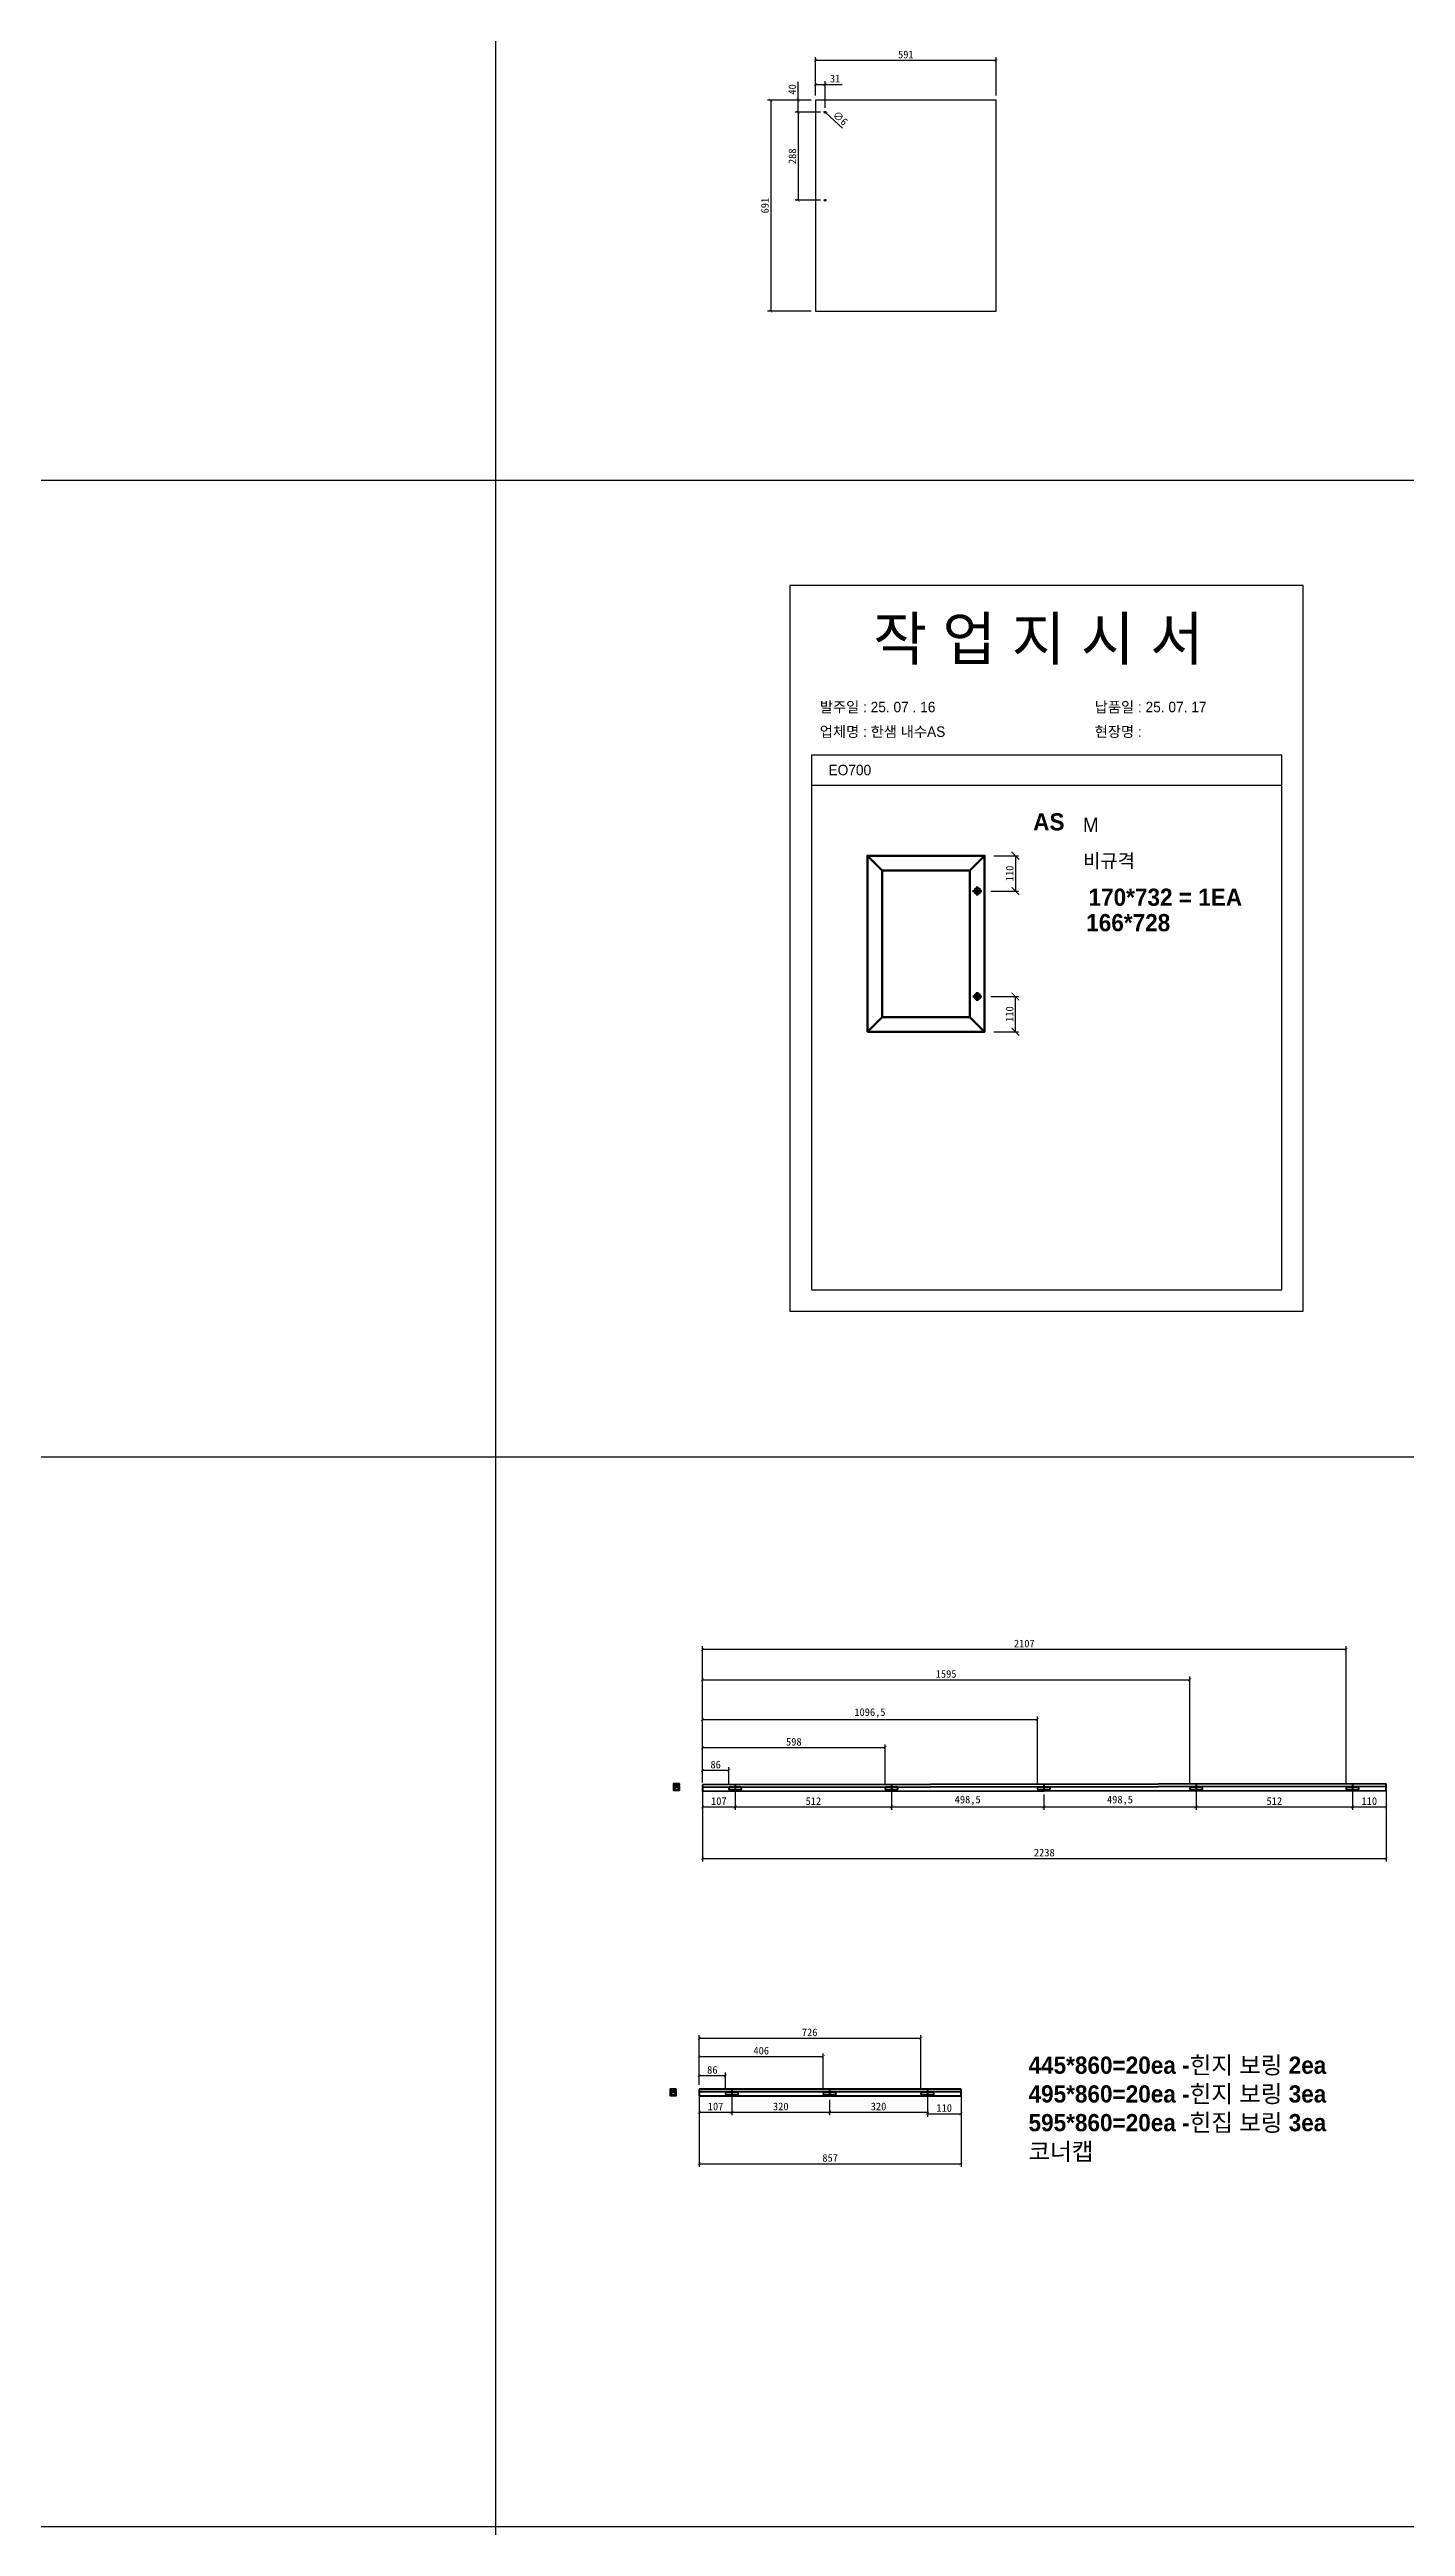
# Model space of a CAD drawing. Header units: millimetres. Extents: x -44117 to 256353, y -2095463 to 65325.
# Drawn here: x 108840 to 113279, y -204057 to -195947 of the extents above; entities that cross this region are included whole.
import ezdxf

# ---------------------------------------------------------------- set-up
doc = ezdxf.new("R2010")
doc.units = ezdxf.units.MM
doc.header["$LTSCALE"] = 10
doc.layers.add('1', color=2, linetype='Continuous', lineweight=40)
doc.layers.add('Layer1', color=7, linetype='Continuous', lineweight=70)
doc.dimstyles.new('ISO-25', dxfattribs={"dimtxt": 2.5, "dimasz": 2.5, "dimexe": 1, "dimexo": 1, "dimtad": 1, "dimtxsty": 'Standard', "dimblk": 'ARCHTICK', "dimcen": 2.5, "dimadec": 0, "dimazin": 0, "dimtfac": 1, "dimtmove": 0, "dimatfit": 3, "dimfxl": 0, "dimarcsym": 0})

# ---------------------------------------------------------------- blocks, each defined once
blk = doc.blocks.new('_ArchTick')
at = {"color": 0, "linetype": 'ByBlock', "const_width": 0.15}
blk.add_lwpolyline([(-0.5, -0.5), (0.5, 0.5)], dxfattribs=at)
blk = doc.blocks.new('*D2983')
at = {"color": 0, "lineweight": -2}
for p, q in [((111347.5, -196097.7), (111347.5, -195972.3)), ((111347.5, -195982.3), (111938.5, -195982.3)), ((111938.5, -196097.7), (111938.5, -195972.3))]:
    blk.add_line(p, q, dxfattribs=at)
at = {"layer": 'Defpoints', "color": 0}
for p in [(111938.5, -195982.3), (111347.5, -196112.7), (111938.5, -196112.7)]:
    blk.add_point(p, dxfattribs=at)
at = {"color": 0, "lineweight": -2, "xscale": 10, "yscale": 10, "zscale": 10, "rotation": 180}
blk.add_blockref('_ArchTick', (111347.5, -195982.3), dxfattribs=at)
at = {"color": 0, "lineweight": -2, "xscale": 10, "yscale": 10, "zscale": 10}
blk.add_blockref('_ArchTick', (111938.5, -195982.3), dxfattribs=at)
at = {"color": 0, "insert": (111643, -195963.6), "char_height": 25, "attachment_point": 5}
blk.add_mtext('591', dxfattribs=at)
blk = doc.blocks.new('*D2984')
at = {"color": 0, "lineweight": -2}
for p, q in [((111332.5, -196112.7), (111190.5, -196112.7)), ((111200.5, -196112.7), (111200.5, -196803.7)), ((111332.5, -196803.7), (111190.5, -196803.7))]:
    blk.add_line(p, q, dxfattribs=at)
at = {"layer": 'Defpoints', "color": 0}
for p in [(111347.5, -196112.7), (111200.5, -196803.7), (111347.5, -196803.7)]:
    blk.add_point(p, dxfattribs=at)
at = {"color": 0, "lineweight": -2, "xscale": 10, "yscale": 10, "zscale": 10}
for p, rotation in [((111200.5, -196112.7), 90), ((111200.5, -196803.7), 270)]:
    blk.add_blockref('_ArchTick', p, dxfattribs=dict(at, rotation=rotation))
at = {"color": 0, "insert": (111181.7, -196458.2), "char_height": 25, "attachment_point": 5, "rotation": 90}
blk.add_mtext('691', dxfattribs=at)
blk = doc.blocks.new('*D2985')
at = {"color": 0, "lineweight": -2}
for p in [(111376.3, -196150.7), (111435.9, -196204.3)]:
    blk.add_line(p, (111380.7, -196154.7), dxfattribs=at)
at = {"layer": 'Defpoints', "color": 0}
for p in [(111376.3, -196150.7), (111380.7, -196154.7)]:
    blk.add_point(p, dxfattribs=at)
at = {"color": 0, "lineweight": -2, "xscale": 10, "yscale": 10, "zscale": 10}
for p, rotation in [((111376.3, -196150.7), 318.0898044487209), ((111380.7, -196154.7), 138.089804448721)]:
    blk.add_blockref('_ArchTick', p, dxfattribs=dict(at, rotation=rotation))
at = {"color": 0, "insert": (111428.3, -196172.2), "char_height": 25, "attachment_point": 5, "rotation": 318.0898}
blk.add_mtext('∅6', dxfattribs=at)
blk = doc.blocks.new('*D2986')
at = {"color": 0, "lineweight": -2}
for p, q in [((111363.5, -196152.7), (111280.2, -196152.7)), ((111290.2, -196152.7), (111290.2, -196440.7)), ((111363.5, -196440.7), (111280.2, -196440.7))]:
    blk.add_line(p, q, dxfattribs=at)
at = {"layer": 'Defpoints', "color": 0}
for p in [(111378.5, -196152.7), (111290.2, -196440.7), (111378.5, -196440.7)]:
    blk.add_point(p, dxfattribs=at)
at = {"color": 0, "lineweight": -2, "xscale": 10, "yscale": 10, "zscale": 10}
for p, rotation in [((111290.2, -196152.7), 90), ((111290.2, -196440.7), 270)]:
    blk.add_blockref('_ArchTick', p, dxfattribs=dict(at, rotation=rotation))
at = {"color": 0, "insert": (111271.4, -196296.7), "char_height": 25, "attachment_point": 5, "rotation": 90}
blk.add_mtext('288', dxfattribs=at)
blk = doc.blocks.new('*D2987')
at = {"color": 0, "lineweight": -2}
for p, q in [((111347.5, -196097.7), (111347.5, -196051.2)), ((111347.5, -196061.2), (111378.5, -196061.2)), ((111378.5, -196137.7), (111378.5, -196051.2)), ((111378.5, -196061.2), (111434.3, -196061.2))]:
    blk.add_line(p, q, dxfattribs=at)
at = {"layer": 'Defpoints', "color": 0}
for p in [(111378.5, -196061.2), (111347.5, -196112.7), (111378.5, -196152.7)]:
    blk.add_point(p, dxfattribs=at)
at = {"color": 0, "lineweight": -2, "xscale": 10, "yscale": 10, "zscale": 10, "rotation": 180}
blk.add_blockref('_ArchTick', (111347.5, -196061.2), dxfattribs=at)
at = {"color": 0, "lineweight": -2, "xscale": 10, "yscale": 10, "zscale": 10}
blk.add_blockref('_ArchTick', (111378.5, -196061.2), dxfattribs=at)
at = {"color": 0, "insert": (111411.4, -196042.5), "char_height": 25, "attachment_point": 5}
blk.add_mtext('31', dxfattribs=at)
blk = doc.blocks.new('*D2988')
at = {"color": 0, "lineweight": -2}
for p, q in [((111290.2, -196112.7), (111290.2, -196052.7)), ((111332.5, -196112.7), (111280.2, -196112.7)), ((111363.5, -196152.7), (111280.2, -196152.7)), ((111290.2, -196152.7), (111290.2, -196112.7))]:
    blk.add_line(p, q, dxfattribs=at)
at = {"layer": 'Defpoints', "color": 0}
for p in [(111290.2, -196112.7), (111347.5, -196112.7), (111378.5, -196152.7)]:
    blk.add_point(p, dxfattribs=at)
at = {"color": 0, "lineweight": -2, "xscale": 10, "yscale": 10, "zscale": 10}
for p, rotation in [((111290.2, -196112.7), 90), ((111290.2, -196152.7), 270)]:
    blk.add_blockref('_ArchTick', p, dxfattribs=dict(at, rotation=rotation))
at = {"color": 0, "insert": (111271.4, -196077.7), "char_height": 25, "attachment_point": 5, "rotation": 90}
blk.add_mtext('40', dxfattribs=at)
blk = doc.blocks.new('*D2989')
at = {"color": 0, "lineweight": -2}
for p, q in [((111921.3, -199047.9), (112011.5, -199047.9)), ((112001.5, -199163), (112001.5, -199047.9)), ((111930.9, -199163), (112011.5, -199163))]:
    blk.add_line(p, q, dxfattribs=at)
at = {"layer": 'Defpoints', "color": 0}
for p in [(111891.3, -199047.9), (112001.5, -199047.9), (111900.9, -199163)]:
    blk.add_point(p, dxfattribs=at)
at = {"color": 0, "lineweight": -2, "xscale": 25, "yscale": 25, "zscale": 25}
for p, rotation in [((112001.5, -199047.9), 90), ((112001.5, -199163), 270)]:
    blk.add_blockref('_ArchTick', p, dxfattribs=dict(at, rotation=rotation))
at = {"color": 0, "insert": (111982.8, -199105.4), "char_height": 25, "attachment_point": 5, "rotation": 90}
blk.add_mtext('110', dxfattribs=at)
blk = doc.blocks.new('*D2990')
at = {"color": 0, "lineweight": -2}
for p, q in [((111930.9, -198587.2), (112011.5, -198587.2)), ((112001.5, -198587.2), (112001.5, -198702.4)), ((111921.3, -198702.4), (112011.5, -198702.4))]:
    blk.add_line(p, q, dxfattribs=at)
at = {"layer": 'Defpoints', "color": 0}
for p in [(111900.9, -198587.2), (111891.3, -198702.4), (112001.5, -198702.4)]:
    blk.add_point(p, dxfattribs=at)
at = {"color": 0, "lineweight": -2, "xscale": 25, "yscale": 25, "zscale": 25}
for p, rotation in [((112001.5, -198587.2), 90), ((112001.5, -198702.4), 270)]:
    blk.add_blockref('_ArchTick', p, dxfattribs=dict(at, rotation=rotation))
at = {"color": 0, "insert": (111982.8, -198644.8), "char_height": 25, "attachment_point": 5, "rotation": 90}
blk.add_mtext('110', dxfattribs=at)
blk = doc.blocks.new('*D3006')
at = {"color": 0, "lineweight": -2}
for p, q in [((110977.2, -201665.2), (110977.2, -201879.8)), ((113215.2, -201662.2), (113215.2, -201879.8)), ((110977.2, -201869.8), (113215.2, -201869.8))]:
    blk.add_line(p, q, dxfattribs=at)
at = {"layer": 'Defpoints', "color": 0}
for p in [(110977.2, -201650.2), (113215.2, -201647.2), (113215.2, -201869.8)]:
    blk.add_point(p, dxfattribs=at)
at = {"color": 0, "lineweight": -2, "xscale": 10, "yscale": 10, "zscale": 10, "rotation": 180}
blk.add_blockref('_ArchTick', (110977.2, -201869.8), dxfattribs=at)
at = {"color": 0, "lineweight": -2, "xscale": 10, "yscale": 10, "zscale": 10}
blk.add_blockref('_ArchTick', (113215.2, -201869.8), dxfattribs=at)
at = {"color": 0, "insert": (112096.2, -201851), "char_height": 25, "attachment_point": 5}
blk.add_mtext('2238', dxfattribs=at)
blk = doc.blocks.new('*D3007')
at = {"color": 0, "lineweight": -2}
for p, q in [((110977.2, -201644.2), (110977.2, -201711.3)), ((111084.2, -201650.3), (111084.2, -201711.3)), ((110977.2, -201701.3), (111084.2, -201701.3))]:
    blk.add_line(p, q, dxfattribs=at)
at = {"layer": 'Defpoints', "color": 0}
for p in [(110977.2, -201629.2), (111084.2, -201635.3), (111084.2, -201701.3)]:
    blk.add_point(p, dxfattribs=at)
at = {"color": 0, "lineweight": -2, "xscale": 10, "yscale": 10, "zscale": 10, "rotation": 180}
blk.add_blockref('_ArchTick', (110977.2, -201701.3), dxfattribs=at)
at = {"color": 0, "lineweight": -2, "xscale": 10, "yscale": 10, "zscale": 10}
blk.add_blockref('_ArchTick', (111084.2, -201701.3), dxfattribs=at)
at = {"color": 0, "insert": (111030.7, -201682.5), "char_height": 25, "attachment_point": 5}
blk.add_mtext('107', dxfattribs=at)
blk = doc.blocks.new('*D3008')
at = {"color": 0, "lineweight": -2}
for p, q in [((111084.2, -201651.7), (111084.2, -201711.3)), ((111596.2, -201650.3), (111596.2, -201711.3)), ((111084.2, -201701.3), (111596.2, -201701.3))]:
    blk.add_line(p, q, dxfattribs=at)
at = {"layer": 'Defpoints', "color": 0}
for p in [(111084.2, -201636.7), (111596.2, -201635.3), (111596.2, -201701.3)]:
    blk.add_point(p, dxfattribs=at)
at = {"color": 0, "lineweight": -2, "xscale": 10, "yscale": 10, "zscale": 10, "rotation": 180}
blk.add_blockref('_ArchTick', (111084.2, -201701.3), dxfattribs=at)
at = {"color": 0, "lineweight": -2, "xscale": 10, "yscale": 10, "zscale": 10}
blk.add_blockref('_ArchTick', (111596.2, -201701.3), dxfattribs=at)
at = {"color": 0, "insert": (111340.2, -201682.5), "char_height": 25, "attachment_point": 5}
blk.add_mtext('512', dxfattribs=at)
blk = doc.blocks.new('*D3009')
at = {"color": 0, "lineweight": -2}
for p, q in [((113105.2, -201646.7), (113105.2, -201711.3)), ((113215.2, -201636.2), (113215.2, -201711.3)), ((113105.2, -201701.3), (113215.2, -201701.3))]:
    blk.add_line(p, q, dxfattribs=at)
at = {"layer": 'Defpoints', "color": 0}
for p in [(113105.2, -201631.7), (113215.2, -201621.2), (113215.2, -201701.3)]:
    blk.add_point(p, dxfattribs=at)
at = {"color": 0, "lineweight": -2, "xscale": 10, "yscale": 10, "zscale": 10, "rotation": 180}
blk.add_blockref('_ArchTick', (113105.2, -201701.3), dxfattribs=at)
at = {"color": 0, "lineweight": -2, "xscale": 10, "yscale": 10, "zscale": 10}
blk.add_blockref('_ArchTick', (113215.2, -201701.3), dxfattribs=at)
at = {"color": 0, "insert": (113160.2, -201682.5), "char_height": 25, "attachment_point": 5}
blk.add_mtext('110', dxfattribs=at)
blk = doc.blocks.new('*D3010')
at = {"color": 0, "lineweight": -2}
for p, q in [((112593.2, -201651.7), (112593.2, -201711.3)), ((113105.2, -201651.7), (113105.2, -201711.3)), ((112593.2, -201701.3), (113105.2, -201701.3))]:
    blk.add_line(p, q, dxfattribs=at)
at = {"layer": 'Defpoints', "color": 0}
for p in [(112593.2, -201636.7), (113105.2, -201636.7), (113105.2, -201701.3)]:
    blk.add_point(p, dxfattribs=at)
at = {"color": 0, "lineweight": -2, "xscale": 10, "yscale": 10, "zscale": 10, "rotation": 180}
blk.add_blockref('_ArchTick', (112593.2, -201701.3), dxfattribs=at)
at = {"color": 0, "lineweight": -2, "xscale": 10, "yscale": 10, "zscale": 10}
blk.add_blockref('_ArchTick', (113105.2, -201701.3), dxfattribs=at)
at = {"color": 0, "insert": (112849.2, -201682.5), "char_height": 25, "attachment_point": 5}
blk.add_mtext('512', dxfattribs=at)
blk = doc.blocks.new('*D3011')
at = {"color": 0, "lineweight": -2}
for p, q in [((111596.2, -201662.2), (111596.2, -201711.2)), ((111596.2, -201701.2), (112094.7, -201701.2)), ((112094.7, -201660.8), (112094.7, -201711.2))]:
    blk.add_line(p, q, dxfattribs=at)
at = {"layer": 'Defpoints', "color": 0}
for p in [(111596.2, -201647.2), (112094.7, -201645.8), (112094.7, -201701.2)]:
    blk.add_point(p, dxfattribs=at)
at = {"color": 0, "lineweight": -2, "xscale": 10, "yscale": 10, "zscale": 10, "rotation": 180}
blk.add_blockref('_ArchTick', (111596.2, -201701.2), dxfattribs=at)
at = {"color": 0, "lineweight": -2, "xscale": 10, "yscale": 10, "zscale": 10}
blk.add_blockref('_ArchTick', (112094.7, -201701.2), dxfattribs=at)
at = {"color": 0, "insert": (111845.4, -201680.3), "char_height": 25, "attachment_point": 5}
blk.add_mtext('498,5', dxfattribs=at)
blk = doc.blocks.new('*D3012')
at = {"color": 0, "lineweight": -2}
for p, q in [((112094.7, -201662.1), (112094.7, -201711.2)), ((112094.7, -201701.2), (112593.2, -201701.2)), ((112593.2, -201660.8), (112593.2, -201711.2))]:
    blk.add_line(p, q, dxfattribs=at)
at = {"layer": 'Defpoints', "color": 0}
for p in [(112094.7, -201647.1), (112593.2, -201645.8), (112593.2, -201701.2)]:
    blk.add_point(p, dxfattribs=at)
at = {"color": 0, "lineweight": -2, "xscale": 10, "yscale": 10, "zscale": 10, "rotation": 180}
blk.add_blockref('_ArchTick', (112094.7, -201701.2), dxfattribs=at)
at = {"color": 0, "lineweight": -2, "xscale": 10, "yscale": 10, "zscale": 10}
blk.add_blockref('_ArchTick', (112593.2, -201701.2), dxfattribs=at)
at = {"color": 0, "insert": (112343.9, -201680.3), "char_height": 25, "attachment_point": 5}
blk.add_mtext('498,5', dxfattribs=at)
blk = doc.blocks.new('*D3013')
at = {"color": 0, "lineweight": -2}
for p, q in [((110977.2, -201614.2), (110977.2, -201571.5)), ((110977.2, -201581.5), (111063.2, -201581.5)), ((111063.2, -201625.6), (111063.2, -201571.5))]:
    blk.add_line(p, q, dxfattribs=at)
at = {"layer": 'Defpoints', "color": 0}
for p in [(111063.2, -201581.5), (110977.2, -201629.2), (111063.2, -201640.6)]:
    blk.add_point(p, dxfattribs=at)
at = {"color": 0, "lineweight": -2, "xscale": 10, "yscale": 10, "zscale": 10, "rotation": 180}
blk.add_blockref('_ArchTick', (110977.2, -201581.5), dxfattribs=at)
at = {"color": 0, "lineweight": -2, "xscale": 10, "yscale": 10, "zscale": 10}
blk.add_blockref('_ArchTick', (111063.2, -201581.5), dxfattribs=at)
at = {"color": 0, "insert": (111020.2, -201562.7), "char_height": 25, "attachment_point": 5}
blk.add_mtext('86', dxfattribs=at)
blk = doc.blocks.new('*D3014')
at = {"color": 0, "lineweight": -2}
for p, q in [((110977.2, -201621.5), (110977.2, -201496.9)), ((110977.2, -201506.9), (111575.2, -201506.9)), ((111575.2, -201625.6), (111575.2, -201496.9))]:
    blk.add_line(p, q, dxfattribs=at)
at = {"layer": 'Defpoints', "color": 0}
for p in [(111575.2, -201506.9), (110977.2, -201636.5), (111575.2, -201640.6)]:
    blk.add_point(p, dxfattribs=at)
at = {"color": 0, "lineweight": -2, "xscale": 10, "yscale": 10, "zscale": 10, "rotation": 180}
blk.add_blockref('_ArchTick', (110977.2, -201506.9), dxfattribs=at)
at = {"color": 0, "lineweight": -2, "xscale": 10, "yscale": 10, "zscale": 10}
blk.add_blockref('_ArchTick', (111575.2, -201506.9), dxfattribs=at)
at = {"color": 0, "insert": (111276.2, -201488.2), "char_height": 25, "attachment_point": 5}
blk.add_mtext('598', dxfattribs=at)
blk = doc.blocks.new('*D3015')
at = {"color": 0, "lineweight": -2}
for p, q in [((110977.2, -201614.2), (110977.2, -201405)), ((110977.2, -201415), (112073.7, -201415)), ((112073.7, -201625.4), (112073.7, -201405))]:
    blk.add_line(p, q, dxfattribs=at)
at = {"layer": 'Defpoints', "color": 0}
for p in [(112073.7, -201415), (110977.2, -201629.2), (112073.7, -201640.4)]:
    blk.add_point(p, dxfattribs=at)
at = {"color": 0, "lineweight": -2, "xscale": 10, "yscale": 10, "zscale": 10, "rotation": 180}
blk.add_blockref('_ArchTick', (110977.2, -201415), dxfattribs=at)
at = {"color": 0, "lineweight": -2, "xscale": 10, "yscale": 10, "zscale": 10}
blk.add_blockref('_ArchTick', (112073.7, -201415), dxfattribs=at)
at = {"color": 0, "insert": (111525.4, -201394.2), "char_height": 25, "attachment_point": 5}
blk.add_mtext('1096,5', dxfattribs=at)
blk = doc.blocks.new('*D3016')
at = {"color": 0, "lineweight": -2}
for p, q in [((110977.2, -201614.2), (110977.2, -201274.8)), ((110977.2, -201284.8), (112572.2, -201284.8)), ((112572.2, -201625.6), (112572.2, -201274.8))]:
    blk.add_line(p, q, dxfattribs=at)
at = {"layer": 'Defpoints', "color": 0}
for p in [(112572.2, -201284.8), (110977.2, -201629.2), (112572.2, -201640.6)]:
    blk.add_point(p, dxfattribs=at)
at = {"color": 0, "lineweight": -2, "xscale": 10, "yscale": 10, "zscale": 10, "rotation": 180}
blk.add_blockref('_ArchTick', (110977.2, -201284.8), dxfattribs=at)
at = {"color": 0, "lineweight": -2, "xscale": 10, "yscale": 10, "zscale": 10}
blk.add_blockref('_ArchTick', (112572.2, -201284.8), dxfattribs=at)
at = {"color": 0, "insert": (111774.7, -201266.1), "char_height": 25, "attachment_point": 5}
blk.add_mtext('1595', dxfattribs=at)
blk = doc.blocks.new('*D3017')
at = {"color": 0, "lineweight": -2}
for p, q in [((110977.2, -201614.2), (110977.2, -201175.4)), ((110977.2, -201185.4), (113084.2, -201185.4)), ((113084.2, -201625.6), (113084.2, -201175.4))]:
    blk.add_line(p, q, dxfattribs=at)
at = {"layer": 'Defpoints', "color": 0}
for p in [(113084.2, -201185.4), (110977.2, -201629.2), (113084.2, -201640.6)]:
    blk.add_point(p, dxfattribs=at)
at = {"color": 0, "lineweight": -2, "xscale": 10, "yscale": 10, "zscale": 10, "rotation": 180}
blk.add_blockref('_ArchTick', (110977.2, -201185.4), dxfattribs=at)
at = {"color": 0, "lineweight": -2, "xscale": 10, "yscale": 10, "zscale": 10}
blk.add_blockref('_ArchTick', (113084.2, -201185.4), dxfattribs=at)
at = {"color": 0, "insert": (112030.7, -201166.6), "char_height": 25, "attachment_point": 5}
blk.add_mtext('2107', dxfattribs=at)
blk = doc.blocks.new('*D3018')
at = {"color": 0, "lineweight": -2}
for p, q in [((110966.5, -202661.9), (110966.5, -202879.5)), ((111823.5, -202661.9), (111823.5, -202879.5)), ((110966.5, -202869.5), (111823.5, -202869.5))]:
    blk.add_line(p, q, dxfattribs=at)
at = {"layer": 'Defpoints', "color": 0}
for p in [(110966.5, -202646.9), (111823.5, -202646.9), (111823.5, -202869.5)]:
    blk.add_point(p, dxfattribs=at)
at = {"color": 0, "lineweight": -2, "xscale": 10, "yscale": 10, "zscale": 10, "rotation": 180}
blk.add_blockref('_ArchTick', (110966.5, -202869.5), dxfattribs=at)
at = {"color": 0, "lineweight": -2, "xscale": 10, "yscale": 10, "zscale": 10}
blk.add_blockref('_ArchTick', (111823.5, -202869.5), dxfattribs=at)
at = {"color": 0, "insert": (111395, -202850.8), "char_height": 25, "attachment_point": 5}
blk.add_mtext('857', dxfattribs=at)
blk = doc.blocks.new('*D3019')
at = {"color": 0, "lineweight": -2}
for p, q in [((110966.5, -202640.9), (110966.5, -202711)), ((111073.5, -202650.1), (111073.5, -202711)), ((110966.5, -202701), (111073.5, -202701))]:
    blk.add_line(p, q, dxfattribs=at)
at = {"layer": 'Defpoints', "color": 0}
for p in [(110966.5, -202625.9), (111073.5, -202635.1), (111073.5, -202701)]:
    blk.add_point(p, dxfattribs=at)
at = {"color": 0, "lineweight": -2, "xscale": 10, "yscale": 10, "zscale": 10, "rotation": 180}
blk.add_blockref('_ArchTick', (110966.5, -202701), dxfattribs=at)
at = {"color": 0, "lineweight": -2, "xscale": 10, "yscale": 10, "zscale": 10}
blk.add_blockref('_ArchTick', (111073.5, -202701), dxfattribs=at)
at = {"color": 0, "insert": (111020, -202682.3), "char_height": 25, "attachment_point": 5}
blk.add_mtext('107', dxfattribs=at)
blk = doc.blocks.new('*D3020')
at = {"color": 0, "lineweight": -2}
for p, q in [((111713.5, -202651.4), (111713.5, -202716)), ((111823.5, -202640.9), (111823.5, -202716)), ((111713.5, -202706), (111823.5, -202706))]:
    blk.add_line(p, q, dxfattribs=at)
at = {"layer": 'Defpoints', "color": 0}
for p in [(111713.5, -202636.4), (111823.5, -202625.9), (111823.5, -202706)]:
    blk.add_point(p, dxfattribs=at)
at = {"color": 0, "lineweight": -2, "xscale": 10, "yscale": 10, "zscale": 10, "rotation": 180}
blk.add_blockref('_ArchTick', (111713.5, -202706), dxfattribs=at)
at = {"color": 0, "lineweight": -2, "xscale": 10, "yscale": 10, "zscale": 10}
blk.add_blockref('_ArchTick', (111823.5, -202706), dxfattribs=at)
at = {"color": 0, "insert": (111768.5, -202687.3), "char_height": 25, "attachment_point": 5}
blk.add_mtext('110', dxfattribs=at)
blk = doc.blocks.new('*D3021')
at = {"color": 0, "lineweight": -2}
for p, q in [((110966.5, -202610.9), (110966.5, -202571.2)), ((110966.5, -202581.2), (111052.5, -202581.2)), ((111052.5, -202625.3), (111052.5, -202571.2))]:
    blk.add_line(p, q, dxfattribs=at)
at = {"layer": 'Defpoints', "color": 0}
for p in [(111052.5, -202581.2), (110966.5, -202625.9), (111052.5, -202640.3)]:
    blk.add_point(p, dxfattribs=at)
at = {"color": 0, "lineweight": -2, "xscale": 10, "yscale": 10, "zscale": 10, "rotation": 180}
blk.add_blockref('_ArchTick', (110966.5, -202581.2), dxfattribs=at)
at = {"color": 0, "lineweight": -2, "xscale": 10, "yscale": 10, "zscale": 10}
blk.add_blockref('_ArchTick', (111052.5, -202581.2), dxfattribs=at)
at = {"color": 0, "insert": (111009.5, -202562.5), "char_height": 25, "attachment_point": 5}
blk.add_mtext('86', dxfattribs=at)
blk = doc.blocks.new('*D3022')
at = {"color": 0, "lineweight": -2}
for p, q in [((110966.5, -202610.9), (110966.5, -202448.5)), ((110966.5, -202458.5), (111692.5, -202458.5)), ((111692.5, -202625.3), (111692.5, -202448.5))]:
    blk.add_line(p, q, dxfattribs=at)
at = {"layer": 'Defpoints', "color": 0}
for p in [(111692.5, -202458.5), (110966.5, -202625.9), (111692.5, -202640.3)]:
    blk.add_point(p, dxfattribs=at)
at = {"color": 0, "lineweight": -2, "xscale": 10, "yscale": 10, "zscale": 10, "rotation": 180}
blk.add_blockref('_ArchTick', (110966.5, -202458.5), dxfattribs=at)
at = {"color": 0, "lineweight": -2, "xscale": 10, "yscale": 10, "zscale": 10}
blk.add_blockref('_ArchTick', (111692.5, -202458.5), dxfattribs=at)
at = {"color": 0, "insert": (111328, -202439.7), "char_height": 25, "attachment_point": 5}
blk.add_mtext('726', dxfattribs=at)
blk = doc.blocks.new('*D3023')
at = {"color": 0, "lineweight": -2}
for p, q in [((111073.5, -202660.6), (111073.5, -202711)), ((111393.5, -202660.6), (111393.5, -202711)), ((111073.5, -202701), (111393.5, -202701))]:
    blk.add_line(p, q, dxfattribs=at)
at = {"layer": 'Defpoints', "color": 0}
for p in [(111073.5, -202645.6), (111393.5, -202645.6), (111393.5, -202701)]:
    blk.add_point(p, dxfattribs=at)
at = {"color": 0, "lineweight": -2, "xscale": 10, "yscale": 10, "zscale": 10, "rotation": 180}
blk.add_blockref('_ArchTick', (111073.5, -202701), dxfattribs=at)
at = {"color": 0, "lineweight": -2, "xscale": 10, "yscale": 10, "zscale": 10}
blk.add_blockref('_ArchTick', (111393.5, -202701), dxfattribs=at)
at = {"color": 0, "insert": (111233.5, -202682.3), "char_height": 25, "attachment_point": 5}
blk.add_mtext('320', dxfattribs=at)
blk = doc.blocks.new('*D3024')
at = {"color": 0, "lineweight": -2}
for p, q in [((111393.5, -202660.6), (111393.5, -202711)), ((111713.5, -202660.6), (111713.5, -202711)), ((111393.5, -202701), (111713.5, -202701))]:
    blk.add_line(p, q, dxfattribs=at)
at = {"layer": 'Defpoints', "color": 0}
for p in [(111393.5, -202645.6), (111713.5, -202645.6), (111713.5, -202701)]:
    blk.add_point(p, dxfattribs=at)
at = {"color": 0, "lineweight": -2, "xscale": 10, "yscale": 10, "zscale": 10, "rotation": 180}
blk.add_blockref('_ArchTick', (111393.5, -202701), dxfattribs=at)
at = {"color": 0, "lineweight": -2, "xscale": 10, "yscale": 10, "zscale": 10}
blk.add_blockref('_ArchTick', (111713.5, -202701), dxfattribs=at)
at = {"color": 0, "insert": (111553.5, -202682.3), "char_height": 25, "attachment_point": 5}
blk.add_mtext('320', dxfattribs=at)
blk = doc.blocks.new('*D3025')
at = {"color": 0, "lineweight": -2}
for p, q in [((110966.5, -202610.9), (110966.5, -202508.4)), ((111372.5, -202625.3), (111372.5, -202508.4)), ((110966.5, -202518.4), (111372.5, -202518.4))]:
    blk.add_line(p, q, dxfattribs=at)
at = {"layer": 'Defpoints', "color": 0}
for p in [(111372.5, -202518.4), (110966.5, -202625.9), (111372.5, -202640.3)]:
    blk.add_point(p, dxfattribs=at)
at = {"color": 0, "lineweight": -2, "xscale": 10, "yscale": 10, "zscale": 10, "rotation": 180}
blk.add_blockref('_ArchTick', (110966.5, -202518.4), dxfattribs=at)
at = {"color": 0, "lineweight": -2, "xscale": 10, "yscale": 10, "zscale": 10}
blk.add_blockref('_ArchTick', (111372.5, -202518.4), dxfattribs=at)
at = {"color": 0, "insert": (111169.5, -202499.6), "char_height": 25, "attachment_point": 5}
blk.add_mtext('406', dxfattribs=at)

msp = doc.modelspace()

# ---------------------------------------------------------------- linework, layer by layer
for p, q in [((111938.49015, -196112.7178), (111347.49015, -196112.7178)), ((111347.49015, -196112.7178), (111347.49015, -196803.7178)), ((111938.49015, -196803.7178), (111938.49015, -196112.7178)), ((111347.49015, -196803.7178), (111938.49015, -196803.7178)), ((112873.53347, -198257.08383), (111333.53347, -198257.08383)), ((112873.53347, -198357.08383), (111333.53347, -198357.08383))]:
    msp.add_line(p, q)
at = {"color": 1}
for p, q in [((104015.69829, -197357.64671), (196284.84516, -197357.64671)), ((104015.69829, -197357.64671), (196284.84516, -197357.64671)), ((109412.38797, -197357.64671), (201681.53484, -197357.64671)), ((109412.38797, -197357.64671), (201681.53484, -197357.64671)), ((104015.69829, -200554.98332), (196284.84516, -200554.98332)), ((104015.69829, -200554.98332), (196284.84516, -200554.98332)), ((104015.69829, -204057.39374), (196284.84516, -204057.39374)), ((104015.69829, -204057.39374), (196284.84516, -204057.39374)), ((104015.69829, -204057.39374), (196284.84516, -204057.39374)), ((104015.69829, -204057.39374), (196284.84516, -204057.39374))]:
    msp.add_line(p, q, dxfattribs=at)
for p in [(110300.49669, 21924.9366), (110300.49669, 14161.07811), (110300.49669, 18584.38997), (110300.49669, 10820.53148), (110300.49669, 18627.87121), (110300.49669, 10864.01272), (110300.49669, 15287.32457), (110300.49669, 7523.46608), (110300.49669, 3746.75115), (110300.49669, 21924.9366), (110300.49669, 14161.07811), (110300.49669, 18584.38997), (110300.49669, 10820.53148), (110300.49669, 18627.87121), (110300.49669, 10864.01272), (110300.49669, 15287.32457), (110300.49669, 7523.46608), (110300.49669, 3746.75115), (110300.49669, 21924.9366), (110300.49669, 14161.07811), (110300.49669, 18584.38997), (110300.49669, 10820.53148), (110300.49669, 18627.87121), (110300.49669, 10864.01272), (110300.49669, 15287.32457), (110300.49669, 7523.46608), (110300.49669, 3746.75115), (110300.49669, 21924.9366), (110300.49669, 14161.07811), (110300.49669, 18584.38997), (110300.49669, 10820.53148), (110300.49669, 18627.87121), (110300.49669, 10864.01272), (110300.49669, 15287.32457), (110300.49669, 7523.46608), (110300.49669, 3746.75115), (110300.49669, 21924.9366), (110300.49669, 14161.07811), (110300.49669, 18584.38997), (110300.49669, 10820.53148), (110300.49669, 18627.87121), (110300.49669, 10864.01272), (110300.49669, 15287.32457), (110300.49669, 7523.46608), (110300.49669, 3746.75115), (110300.49669, 21924.9366), (110300.49669, 14161.07811), (110300.49669, 18584.38997), (110300.49669, 10820.53148), (110300.49669, 18627.87121), (110300.49669, 10864.01272), (110300.49669, 15287.32457), (110300.49669, 7523.46608), (110300.49669, 3746.75115), (110300.49669, 21924.9366), (110300.49669, 14161.07811), (110300.49669, 18584.38997), (110300.49669, 10820.53148), (110300.49669, 18627.87121), (110300.49669, 10864.01272), (110300.49669, 15287.32457), (110300.49669, 7523.46608), (110300.49669, 3746.75115), (110300.49669, 21924.9366), (110300.49669, 14161.07811), (110300.49669, 18584.38997), (110300.49669, 10820.53148), (110300.49669, 18627.87121), (110300.49669, 10864.01272), (110300.49669, 15287.32457), (110300.49669, 7523.46608), (110300.49669, 3746.75115), (110300.49669, 21924.9366), (110300.49669, 14161.07811), (110300.49669, 18584.38997), (110300.49669, 10820.53148), (110300.49669, 18627.87121), (110300.49669, 10864.01272), (110300.49669, 15287.32457), (110300.49669, 7523.46608), (110300.49669, 3746.75115), (110300.49669, 21924.9366), (110300.49669, 14161.07811), (110300.49669, 18584.38997), (110300.49669, 10820.53148), (110300.49669, 18627.87121), (110300.49669, 10864.01272), (110300.49669, 15287.32457), (110300.49669, 7523.46608), (110300.49669, 3746.75115), (110300.49669, 12702.87182), (110300.49669, 4939.01333), (110300.49669, 9362.32519), (110300.49669, 1598.4667), (110300.49669, 9405.80642), (110300.49669, 1641.94794), (110300.49669, 6065.25979), (110300.49669, -1698.5987), (110300.49669, -5475.31363), (110300.49669, 12702.87182), (110300.49669, 4939.01333), (110300.49669, 9362.32519), (110300.49669, 1598.4667), (110300.49669, 9405.80642), (110300.49669, 1641.94794), (110300.49669, 6065.25979), (110300.49669, -1698.5987), (110300.49669, -5475.31363), (110300.49669, 12702.87182), (110300.49669, 4939.01333), (110300.49669, 9362.32519), (110300.49669, 1598.4667), (110300.49669, 9405.80642), (110300.49669, 1641.94794), (110300.49669, 6065.25979), (110300.49669, -1698.5987), (110300.49669, -5475.31363), (110300.49669, 12702.87182), (110300.49669, 4939.01333), (110300.49669, 9362.32519), (110300.49669, 1598.4667), (110300.49669, 9405.80642), (110300.49669, 1641.94794), (110300.49669, 6065.25979), (110300.49669, -1698.5987), (110300.49669, -5475.31363), (110300.49669, 12702.87182), (110300.49669, 4939.01333), (110300.49669, 9362.32519), (110300.49669, 1598.4667), (110300.49669, 9405.80642), (110300.49669, 1641.94794), (110300.49669, 6065.25979), (110300.49669, -1698.5987), (110300.49669, -5475.31363)]:
    msp.add_xline(p, (0, 1), dxfattribs=at)
msp.add_lwpolyline([(111263.53347, -200077.91411), (112943.53347, -200077.91411), (112943.53347, -197701.91411), (111263.53347, -197701.91411)], close=True)
msp.add_lwpolyline([(111333.53347, -198257.08383), (111333.53347, -200007.91411), (112873.53347, -200007.91411), (112873.53347, -198257.08383)])
for centre in [(111378.49015, -196152.7178), (111378.49015, -196440.7178)]:
    msp.add_circle(centre, 3)
at = {"layer": '1', "color": 2}
for p, q in [((110882.33282, -201626.06796), (110882.33282, -201646.26796)), ((110900.43282, -201625.76796), (110882.63282, -201625.76796)), ((110882.83282, -201646.76796), (110901.43282, -201646.76796)), ((110889.53282, -201633.76796), (110889.53282, -201627.16796)), ((110889.83282, -201626.86796), (110895.23282, -201626.86796)), ((110895.23282, -201634.06796), (110889.83282, -201634.06796)), ((110895.53282, -201627.16796), (110895.53282, -201627.36796)), ((110895.53282, -201633.56796), (110895.53282, -201633.76796)), ((110896.03282, -201627.86796), (110901.43282, -201627.86796)), ((110901.43282, -201633.06796), (110896.03282, -201633.06796)), ((110901.93282, -201646.26796), (110901.93282, -201633.56796)), ((110871.66396, -202625.81769), (110871.66396, -202646.01769)), ((110889.76396, -202625.51769), (110871.96396, -202625.51769)), ((110872.16396, -202646.51769), (110890.76396, -202646.51769)), ((110878.86396, -202633.51769), (110878.86396, -202626.91769)), ((110879.16396, -202626.61769), (110884.56396, -202626.61769)), ((110884.56396, -202633.81769), (110879.16396, -202633.81769)), ((110884.86396, -202626.91769), (110884.86396, -202627.11769)), ((110884.86396, -202633.31769), (110884.86396, -202633.51769)), ((110885.36396, -202627.61769), (110890.76396, -202627.61769)), ((110890.76396, -202632.81769), (110885.36396, -202632.81769)), ((110891.26396, -202646.01769), (110891.26396, -202633.31769))]:
    msp.add_line(p, q, dxfattribs=at)
at = {"layer": '1'}
for p, q in [((110882.83282, -201646.76796), (110901.43282, -201646.76796)), ((113215.16684, -201626.19038), (110977.16684, -201629.19038)), ((110977.16684, -201629.19038), (110977.16684, -201650.19038)), ((110977.16684, -201636.49038), (113215.16684, -201633.49038)), ((110977.16684, -201650.19038), (113215.16684, -201647.19038)), ((111068.41684, -201635.34038), (111099.91684, -201635.34038)), ((111099.91684, -201645.84038), (111068.41684, -201645.84038)), ((111084.16684, -201626.19038), (111084.16684, -201647.19038)), ((111580.41684, -201635.34038), (111611.91684, -201635.34038)), ((111611.91684, -201645.84038), (111580.41684, -201645.84038)), ((111596.16684, -201626.19038), (111596.16684, -201647.19038)), ((112078.91684, -201635.25471), (112110.41684, -201635.25471)), ((112110.41684, -201645.75471), (112078.91684, -201645.75471)), ((112094.66684, -201626.10471), (112094.66684, -201647.10471)), ((112577.41684, -201635.34038), (112608.91684, -201635.34038)), ((112608.91684, -201645.84038), (112577.41684, -201645.84038)), ((112593.16684, -201626.19038), (112593.16684, -201647.19038)), ((113089.41684, -201635.34038), (113120.91684, -201635.34038)), ((113120.91684, -201645.84038), (113089.41684, -201645.84038)), ((113105.16684, -201626.19038), (113105.16684, -201647.19038)), ((113215.16684, -201647.19038), (113215.16684, -201626.19038)), ((110872.16396, -202646.51769), (110890.76396, -202646.51769)), ((111823.49798, -202625.94012), (110966.49798, -202625.94012)), ((110966.49798, -202625.94012), (110966.49798, -202646.94012)), ((110966.49798, -202633.24012), (111823.49798, -202633.24012)), ((110966.49798, -202646.94012), (111823.49798, -202646.94012)), ((111057.74798, -202635.09012), (111089.24798, -202635.09012)), ((111089.24798, -202645.59012), (111057.74798, -202645.59012)), ((111073.49798, -202625.94012), (111073.49798, -202646.94012)), ((111377.74798, -202635.09012), (111409.24798, -202635.09012)), ((111409.24798, -202645.59012), (111377.74798, -202645.59012)), ((111393.49798, -202625.94012), (111393.49798, -202646.94012)), ((111697.74798, -202635.09012), (111729.24798, -202635.09012)), ((111729.24798, -202645.59012), (111697.74798, -202645.59012)), ((111713.49798, -202625.94012), (111713.49798, -202646.94012)), ((111823.49798, -202646.94012), (111823.49798, -202625.94012))]:
    msp.add_line(p, q, dxfattribs=at)
at = {"layer": '1', "color": 2}
for points in [[(110900.53282, -201634.56796), (110900.53282, -201639.96796, -0.4142135624), (110900.23282, -201640.26796), (110898.33282, -201640.26796, 0.4142135624), (110898.03282, -201640.56796), (110898.03282, -201641.16796, 0.4142135624), (110898.33282, -201641.46796), (110900.23282, -201641.46796, -0.4142135624), (110900.53282, -201641.76796), (110900.53282, -201645.06796, -0.4142135624), (110900.23282, -201645.36796), (110884.03282, -201645.36796, -0.4142135624), (110883.73282, -201645.06796), (110883.73282, -201641.76796, -0.4142135624), (110884.03282, -201641.46796), (110885.93282, -201641.46796, 0.4142135624), (110886.23282, -201641.16796), (110886.23282, -201640.56796, 0.4142135624), (110885.93282, -201640.26796), (110884.03282, -201640.26796, -0.4142135624), (110883.73282, -201639.96796), (110883.73282, -201627.26796, -0.4142135624), (110884.03282, -201626.96796), (110887.93282, -201626.96796, -0.4142135624), (110888.23282, -201627.26796), (110888.23282, -201634.86796, 0.4142135624), (110888.53282, -201635.16796), (110896.43282, -201635.16796, 0.4142135624), (110896.73282, -201634.86796), (110896.73282, -201634.56796, -0.4142135624), (110897.03282, -201634.26796), (110900.23282, -201634.26796, -0.4142135624)], [(110889.86396, -202634.31769), (110889.86396, -202639.71769, -0.4142135624), (110889.56396, -202640.01769), (110887.66396, -202640.01769, 0.4142135624), (110887.36396, -202640.31769), (110887.36396, -202640.91769, 0.4142135624), (110887.66396, -202641.21769), (110889.56396, -202641.21769, -0.4142135624), (110889.86396, -202641.51769), (110889.86396, -202644.81769, -0.4142135624), (110889.56396, -202645.11769), (110873.36396, -202645.11769, -0.4142135624), (110873.06396, -202644.81769), (110873.06396, -202641.51769, -0.4142135624), (110873.36396, -202641.21769), (110875.26396, -202641.21769, 0.4142135624), (110875.56396, -202640.91769), (110875.56396, -202640.31769, 0.4142135624), (110875.26396, -202640.01769), (110873.36396, -202640.01769, -0.4142135624), (110873.06396, -202639.71769), (110873.06396, -202627.01769, -0.4142135624), (110873.36396, -202626.71769), (110877.26396, -202626.71769, -0.4142135624), (110877.56396, -202627.01769), (110877.56396, -202634.61769, 0.4142135624), (110877.86396, -202634.91769), (110885.76396, -202634.91769, 0.4142135624), (110886.06396, -202634.61769), (110886.06396, -202634.31769, -0.4142135624), (110886.36396, -202634.01769), (110889.56396, -202634.01769, -0.4142135624)]]:
    msp.add_lwpolyline(points, format="xyb", close=True, dxfattribs=at)
for centre, radius, start, end in [((110882.63282, -201626.06796), 0.3, 90, 180), ((110882.83282, -201646.26796), 0.5, 180, 270), ((110889.83282, -201627.16796), 0.3, 90, 180), ((110889.83282, -201633.76796), 0.3, 180, 270), ((110895.23282, -201627.16796), 0.3, 0, 90), ((110895.23282, -201633.76796), 0.3, 270, 0), ((110896.03282, -201627.36796), 0.5, 180, 270), ((110896.03282, -201633.56796), 0.5, 90, 180), ((110900.43282, -201627.26796), 1.5, 357.577277049, 90), ((110901.43282, -201627.36796), 0.5, 270, 4.196904845), ((110901.43282, -201633.56796), 0.5, 0, 90), ((110901.43282, -201646.26796), 0.5, 270, 0), ((110871.96396, -202625.81769), 0.3, 90, 180), ((110872.16396, -202646.01769), 0.5, 180, 270), ((110879.16396, -202626.91769), 0.3, 90, 180), ((110879.16396, -202633.51769), 0.3, 180, 270), ((110884.56396, -202626.91769), 0.3, 0, 90), ((110884.56396, -202633.51769), 0.3, 270, 0), ((110885.36396, -202627.11769), 0.5, 180, 270), ((110885.36396, -202633.31769), 0.5, 90, 180), ((110889.76396, -202627.01769), 1.5, 357.577277049, 90), ((110890.76396, -202627.11769), 0.5, 270, 4.196904845), ((110890.76396, -202633.31769), 0.5, 0, 90), ((110890.76396, -202646.01769), 0.5, 270, 0)]:
    msp.add_arc(centre, radius, start, end, dxfattribs=at)
at = {"layer": '1'}
for centre, start, end in [((111068.41684, -201640.59038), 90, 270), ((111099.91684, -201640.59038), 270, 90), ((111580.41684, -201640.59038), 90, 270), ((111611.91684, -201640.59038), 270, 90), ((112078.91684, -201640.50471), 90, 270), ((112110.41684, -201640.50471), 270, 90), ((112577.41684, -201640.59038), 90, 270), ((112608.91684, -201640.59038), 270, 90), ((113089.41684, -201640.59038), 90, 270), ((113120.91684, -201640.59038), 270, 90), ((111057.74798, -202640.34012), 90, 270), ((111089.24798, -202640.34012), 270, 90), ((111377.74798, -202640.34012), 90, 270), ((111409.24798, -202640.34012), 270, 90), ((111697.74798, -202640.34012), 90, 270), ((111729.24798, -202640.34012), 270, 90)]:
    msp.add_arc(centre, 5.25, start, end, dxfattribs=at)
at = {"layer": 'Layer1'}
for p, q in [((111565.0423, -198635.21729), (111517.05977, -198587.23475)), ((111852.93752, -198635.21729), (111900.92006, -198587.23475)), ((111876.92879, -198687.99808), (111876.92879, -198716.7876)), ((111891.32355, -199047.8671), (111862.53403, -199047.8671)), ((111876.92879, -199033.47234), (111876.92879, -199062.26186)), ((111565.0423, -199115.04265), (111517.05977, -199163.02519)), ((111900.92006, -199163.02519), (111852.93752, -199115.04265))]:
    msp.add_line(p, q, dxfattribs=at)
for points in [[(111517.05977, -199163.02519), (111900.92006, -199163.02519), (111900.92006, -198587.23475), (111517.05977, -198587.23475)], [(111565.0423, -199115.04265), (111852.93752, -199115.04265), (111852.93752, -198635.21729), (111565.0423, -198635.21729)], [(111891.32355, -198702.39284), (111862.53403, -198702.39284)]]:
    msp.add_lwpolyline(points, close=True, dxfattribs=at)
for centre in [(111876.92879, -198702.39284), (111876.92879, -199047.8671)]:
    msp.add_circle(centre, 9.59651, dxfattribs=at)

# ---------------------------------------------------------------- texts
at = {"attachment_point": 1}
for s, width, gutter_width, heights, insert, char_height in [('{\\fGulim|b0|i0|c129|p50;작 업 지 시 서}', 3307.3198183, 12.5, [-155.84554], (111536.34008, -197806.07662), 140), ('{\\fGulim|b0|i0|c129|p50;발주일 : 25. 07 . 16}', 3307.3198183, 12.5, [34.50412], (111361.13072, -198082.79704), 34.3), ('{\\fGulim|b0|i0|c129|p50;납품일 : 25. 07. 17}', 3307.3198183, 12.5, [37.67976], (112261.1087, -198082.79704), 34.3), ('{\\fGulim|b0|i0|c129|p50;업체명 : 한샘 내수AS}', 3307.3198183, 12.5, [33.33016], (111361.13072, -198163.45322), 34.3), ('{\\fGulim|b0|i0|c129|p50;현장명 : }', 3307.3198183, 12.5, [-38.2735], (112261.1087, -198163.45322), 34.3), ('{\\fGulim|b0|i0|c129|p50;EO700}', 3307.3198183, 12.5, [-35.21345], (111389.81647, -198289.16407), 34.3), ('{\\fGulim|b0|i0|c129|p50;M}', 4534.102686, 17.13662, [-48.27516], (112222.79382, -198462.47205), 47.0228858), ('{\\fGulim|b1|i0|c129|p50;비규격}', 2901.8257191, 10.96744, [1368.67964], (112223.02857, -198580.94785), 45.1419704), ('{\\fGulim|b1|i0|c129|p50;170*732 = 1EA}', 3627.2821488, 13.7093, [1710.84955], (112240.96856, -198694.51912), 56.427463), ('{\\fGulim|b1|i0|c129|p50;445*860=20ea -힌지 보링 2ea\\P495*860=20ea -힌지 보링 3ea\\P595*860=20ea -힌집 보링 3ea\\P코너캡}', 3627.2821488, 13.7093, [1710.84955], (112044.54113, -202518.81224), 56.427463)]:
    msp.add_mtext_dynamic_manual_height_columns(s, width=width, gutter_width=gutter_width, heights=heights, dxfattribs=dict(at, insert=insert, char_height=char_height))
at = {"color": 242, "true_color": 0xcd2027, "char_height": 56.427463, "attachment_point": 1}
for s, insert in [('{\\fGulim|b1|i0|c129|p50;AS}', (112059.79315, -198447.71397)), ('{\\fGulim|b1|i0|c129|p50;166*728}', (112233.43969, -198777.76086))]:
    msp.add_mtext_dynamic_manual_height_columns(s, width=3627.2821488, gutter_width=13.7093, heights=[1710.84955], dxfattribs=dict(at, insert=insert))

# ---------------------------------------------------------------- dimensions: what is measured, and where the dimension line sits
for base, p1, p2, picture, middle in [((111938.49015, -195982.32885), (111347.49015, -196112.7178), (111938.49015, -196112.7178), '*D2983', (111642.99015, -195963.57885)), ((111378.49015, -196061.23874), (111347.49015, -196112.7178), (111378.49015, -196152.7178), '*D2987', (111411.40682, -196042.48874)), ((113084.16698, -201185.38611), (110977.16684, -201629.19038), (113084.16698, -201640.55234), '*D3017', (112030.66691, -201166.63611)), ((112572.16684, -201284.81585), (110977.16684, -201629.19038), (112572.16684, -201640.59038), '*D3016', (111774.66684, -201266.06585)), ((112073.66734, -201415.02585), (110977.16684, -201629.19038), (112073.66734, -201640.43208), '*D3015', (111525.41709, -201394.19252)), ((111575.16684, -201506.93632), (110977.16684, -201636.49038), (111575.16684, -201640.59038), '*D3014', (111276.16684, -201488.18632)), ((111063.16684, -201581.48428), (110977.16684, -201629.19038), (111063.16684, -201640.59038), '*D3013', (111020.16684, -201562.73428)), ((111084.16684, -201701.25401), (110977.16684, -201629.19038), (111084.16684, -201635.34038), '*D3007', (111030.66684, -201682.50401)), ((113215.16684, -201869.77359), (110977.16684, -201650.19038), (113215.16684, -201647.19038), '*D3006', (112096.16684, -201851.02359)), ((111596.16684, -201701.25401), (111084.16684, -201636.69038), (111596.16684, -201635.34038), '*D3008', (111340.16684, -201682.50401)), ((112094.66684, -201701.16833), (111596.16684, -201647.19038), (112094.66684, -201645.75471), '*D3011', (111845.41684, -201680.335)), ((112593.16684, -201701.16833), (112094.66684, -201647.10471), (112593.16684, -201645.84038), '*D3012', (112343.91684, -201680.335)), ((113105.16684, -201701.25401), (112593.16684, -201636.69038), (113105.16684, -201636.69038), '*D3010', (112849.16684, -201682.50401)), ((113215.16684, -201701.25401), (113105.16684, -201631.69038), (113215.16684, -201621.19038), '*D3009', (113160.16684, -201682.50401)), ((111372.49798, -202518.37103), (110966.49798, -202625.94012), (111372.49798, -202640.34012), '*D3025', (111169.49798, -202499.62103)), ((111052.49798, -202581.23402), (110966.49798, -202625.94012), (111052.49798, -202640.34012), '*D3021', (111009.49798, -202562.48402)), ((111073.49798, -202701.00375), (110966.49798, -202625.94012), (111073.49798, -202635.09012), '*D3019', (111019.99798, -202682.25375)), ((111823.49798, -202869.52333), (110966.49798, -202646.94012), (111823.49798, -202646.94012), '*D3018', (111394.99798, -202850.77333)), ((111393.49798, -202701.00375), (111073.49798, -202645.59012), (111393.49798, -202645.59012), '*D3023', (111233.49798, -202682.25375)), ((111713.49798, -202701.00375), (111393.49798, -202645.59012), (111713.49798, -202645.59012), '*D3024', (111553.49798, -202682.25375)), ((111823.49798, -202706.00375), (111713.49798, -202636.44012), (111823.49798, -202625.94012), '*D3020', (111768.49798, -202687.25375))]:
    dim = msp.add_linear_dim(base=base, p1=p1, p2=p2, dimstyle='ISO-25', override={"dimscale": 10, "dimasz": 1, "dimexo": 1.5})
    dim.commit()
    dim.dimension.update_dxf_attribs({"geometry": picture, "text_midpoint": middle})
for base, p1, p2, picture, middle in [((111290.17548, -196112.7178), (111378.49015, -196152.7178), (111347.49015, -196112.7178), '*D2988', (111271.42548, -196077.7178)), ((111200.48537, -196803.7178), (111347.49015, -196112.7178), (111347.49015, -196803.7178), '*D2984', (111181.73537, -196458.2178)), ((111290.17548, -196440.7178), (111378.49015, -196152.7178), (111378.49015, -196440.7178), '*D2986', (111271.42548, -196296.7178))]:
    dim = msp.add_linear_dim(base=base, p1=p1, p2=p2, angle=90, dimstyle='ISO-25', override={"dimscale": 10, "dimasz": 1, "dimexo": 1.5})
    dim.commit()
    dim.dimension.update_dxf_attribs({"geometry": picture, "text_midpoint": middle})
dim = msp.add_diameter_dim_2p(p1=(111376.25757, -196150.71391), p2=(111380.72273, -196154.7217), dimstyle='ISO-25', override={"dimscale": 10, "dimasz": 1, "dimexo": 1.5})
dim.commit()
dim.dimension.update_dxf_attribs({"geometry": '*D2985', "text_midpoint": (111428.28614, -196172.2181)})
for base, p1, p2, picture, middle in [((112001.53494, -198702.39284), (111900.92006, -198587.23475), (111891.32355, -198702.39284), '*D2990', (111982.78494, -198644.8138)), ((112001.53494, -199047.8671), (111900.92006, -199163.02519), (111891.32355, -199047.8671), '*D2989', (111982.78494, -199105.44615))]:
    dim = msp.add_linear_dim(base=base, p1=p1, p2=p2, angle=90, text='110', dimstyle='ISO-25', override={"dimscale": 10, "dimexo": 3, "dimtxsty": 'Standard'})
    dim.commit()
    dim.dimension.update_dxf_attribs({"geometry": picture, "text_midpoint": middle})
dim = msp.add_linear_dim(base=(111692.49812, -202458.49635), p1=(110966.49798, -202625.94012), p2=(111692.49812, -202640.30208), dimstyle='ISO-25', override={"dimscale": 10, "dimasz": 1, "dimexo": 1.5})
dim.commit()
dim.dimension.update_dxf_attribs({"geometry": '*D3022', "text_midpoint": (111327.99805, -202458.49635), "dimtype": 160})

doc.saveas('drawing.dxf')
